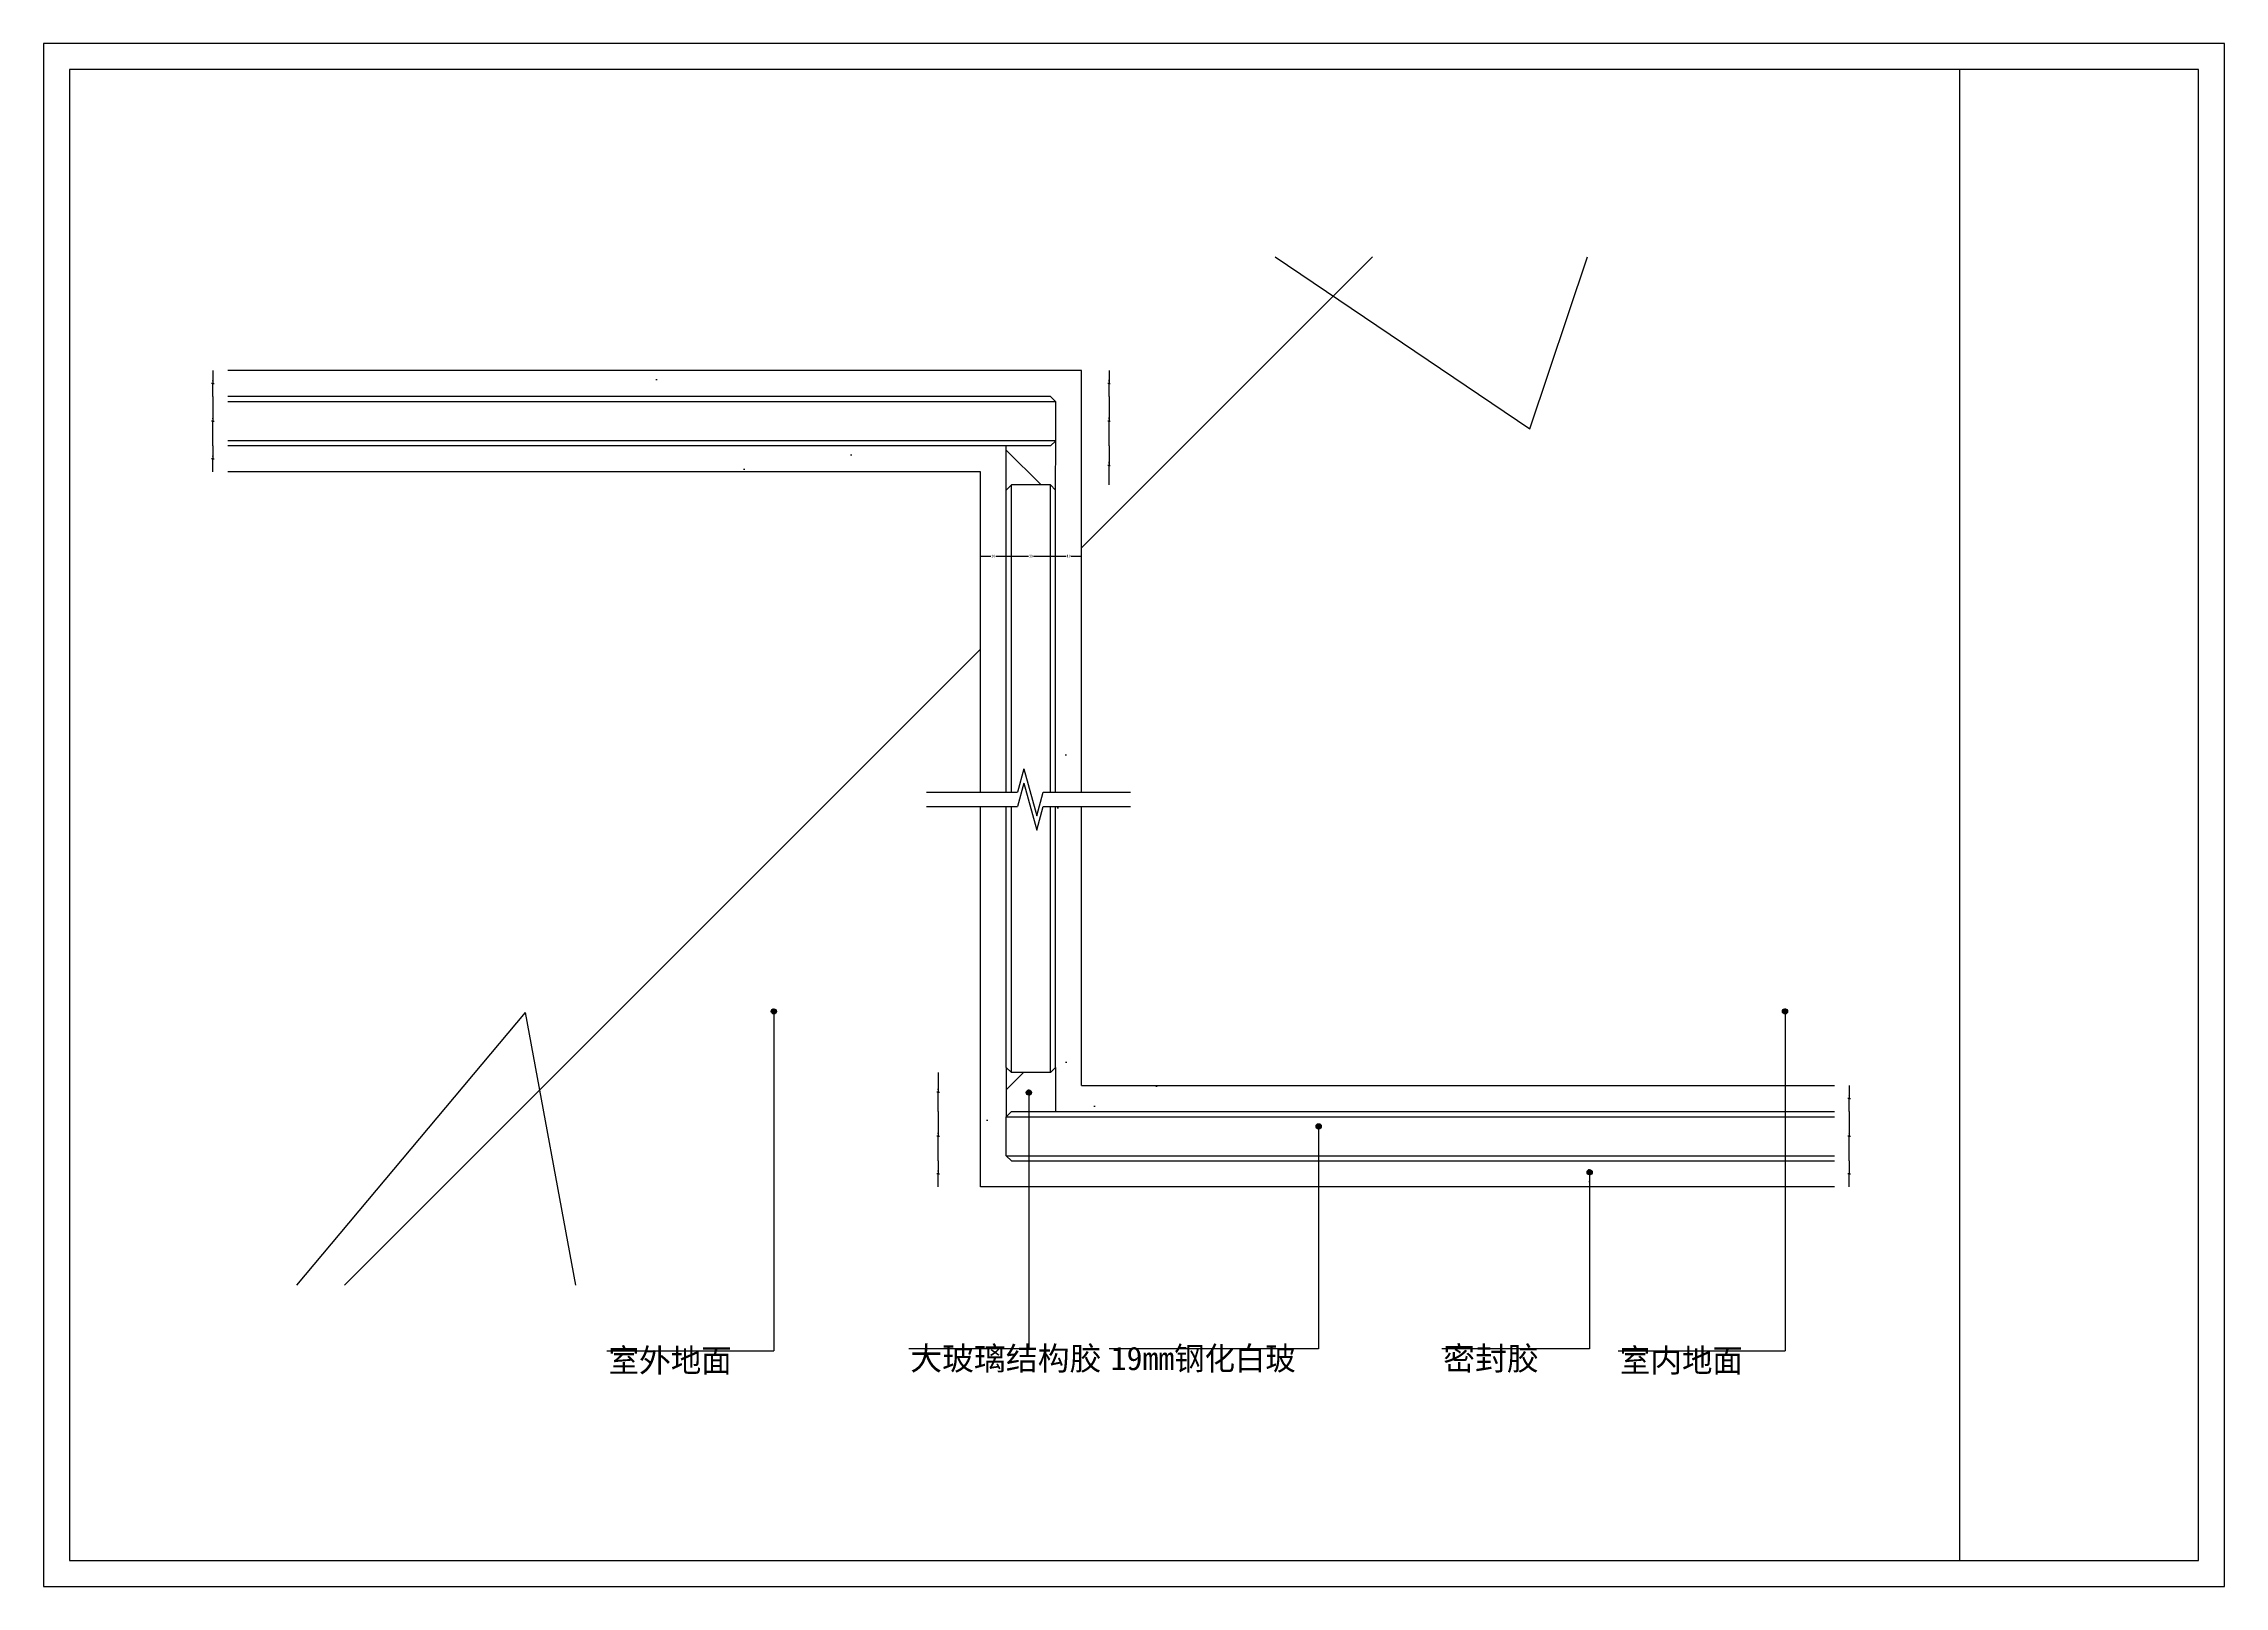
# Model space of a CAD drawing. Header units: metres. Extents: x 0 to 840, y 0 to 594.
import ezdxf

# ---------------------------------------------------------------- set-up
doc = ezdxf.new("R2010")
doc.units = ezdxf.units.M
for name, color, linetype in [('ASHADE', 1, 'Continuous'), ('图层1', 8, 'Continuous'), ('图框', 5, 'Continuous'), ('外形', 3, 'Continuous'), ('文字标注1', 4, 'Continuous')]:
    doc.layers.add(name, color=color, linetype=linetype)
doc.dimstyles.get("Standard").update_dxf_attribs({"dimtxt": 2.5, "dimasz": 2.5, "dimexe": 1.25, "dimexo": 0.625, "dimtad": 1, "dimcen": 2.5, "dimazin": 3, "dimtfac": 1, "dimtmove": 0, "dimatfit": 3})

# ---------------------------------------------------------------- blocks, each defined once
blk = doc.blocks.new('_CLOSEDFILLED')
at = {"color": 0, "linetype": 'BYBLOCK'}
blk.add_solid([(-1, 0.2), (0, 0), (-1, -0.2)], dxfattribs=at)
blk = doc.blocks.new('*D1')
for p, q in [((360.82, 372.8), (360.82, 396.71)), ((361.07, 396.71), (364.82, 396.71)), ((366.82, 396.71), (370.57, 396.71)), ((370.82, 372.8), (370.82, 396.71))]:
    blk.add_line(p, q)
at = {"layer": 'Defpoints'}
for p in [(360.82, 396.71), (360.82, 372.8), (370.82, 372.8)]:
    blk.add_point(p, dxfattribs=at)
at = {"xscale": 0.25, "yscale": 0.25, "rotation": 180}
blk.add_blockref('_CLOSEDFILLED', (360.82, 396.71), dxfattribs=at)
at = {"xscale": 0.25, "yscale": 0.25}
blk.add_blockref('_CLOSEDFILLED', (370.82, 396.71), dxfattribs=at)
at = {"insert": (365.82, 396.71), "char_height": 1, "attachment_point": 5}
blk.add_mtext('10', dxfattribs=at)
blk = doc.blocks.new('*D2')
for p, q in [((389.82, 372.8), (389.82, 396.71)), ((390.07, 396.71), (393.82, 396.71)), ((395.82, 396.71), (399.57, 396.71)), ((399.82, 372.8), (399.82, 396.71))]:
    blk.add_line(p, q)
at = {"layer": 'Defpoints'}
for p in [(389.82, 396.71), (389.82, 372.8), (399.82, 372.8)]:
    blk.add_point(p, dxfattribs=at)
at = {"xscale": 0.25, "yscale": 0.25, "rotation": 180}
blk.add_blockref('_CLOSEDFILLED', (389.82, 396.71), dxfattribs=at)
at = {"xscale": 0.25, "yscale": 0.25}
blk.add_blockref('_CLOSEDFILLED', (399.82, 396.71), dxfattribs=at)
at = {"insert": (394.82, 396.71), "char_height": 1, "attachment_point": 5}
blk.add_mtext('10', dxfattribs=at)
blk = doc.blocks.new('*D3')
for p, q in [((370.82, 372.8), (370.82, 396.71)), ((371.07, 396.71), (379.32, 396.71)), ((381.32, 396.71), (389.57, 396.71)), ((389.82, 372.8), (389.82, 396.71))]:
    blk.add_line(p, q)
at = {"layer": 'Defpoints'}
for p in [(370.82, 396.71), (370.82, 372.8), (389.82, 372.8)]:
    blk.add_point(p, dxfattribs=at)
at = {"xscale": 0.25, "yscale": 0.25, "rotation": 180}
blk.add_blockref('_CLOSEDFILLED', (370.82, 396.71), dxfattribs=at)
at = {"xscale": 0.25, "yscale": 0.25}
blk.add_blockref('_CLOSEDFILLED', (389.82, 396.71), dxfattribs=at)
at = {"insert": (380.32, 396.71), "char_height": 1, "attachment_point": 5}
blk.add_mtext('19', dxfattribs=at)
blk = doc.blocks.new('*D4')
for p, q in [((65.19, 458.09), (65.19, 448.59)), ((64.94, 448.59), (64.69, 448.59)), ((65.19, 439.09), (65.19, 448.59)), ((65.19, 448.59), (65.19, 448.59)), ((65.44, 448.59), (65.69, 448.59))]:
    blk.add_line(p, q)
at = {"layer": 'Defpoints'}
for p in [(65.19, 458.09), (65.19, 448.59), (65.19, 439.09)]:
    blk.add_point(p, dxfattribs=at)
at = {"xscale": 0.25, "yscale": 0.25}
blk.add_blockref('_CLOSEDFILLED', (65.19, 448.59), dxfattribs=at)
at = {"xscale": 0.25, "yscale": 0.25, "rotation": 180}
blk.add_blockref('_CLOSEDFILLED', (65.19, 448.59), dxfattribs=at)
at = {"insert": (65.19, 449.715), "char_height": 1, "attachment_point": 5}
blk.add_mtext('0', dxfattribs=at)
blk = doc.blocks.new('*D5')
for p, q in [((65.19, 439.09), (65.19, 434.09)), ((64.94, 434.09), (64.69, 434.09)), ((65.19, 429.09), (65.19, 434.09)), ((65.19, 434.09), (65.19, 434.09)), ((65.44, 434.09), (65.69, 434.09))]:
    blk.add_line(p, q)
at = {"layer": 'Defpoints'}
for p in [(65.19, 439.09), (65.19, 434.09), (65.19, 429.09)]:
    blk.add_point(p, dxfattribs=at)
at = {"xscale": 0.25, "yscale": 0.25}
blk.add_blockref('_CLOSEDFILLED', (65.19, 434.09), dxfattribs=at)
at = {"xscale": 0.25, "yscale": 0.25, "rotation": 180}
blk.add_blockref('_CLOSEDFILLED', (65.19, 434.09), dxfattribs=at)
at = {"insert": (65.19, 435.215), "char_height": 1, "attachment_point": 5}
blk.add_mtext('0', dxfattribs=at)
blk = doc.blocks.new('*D6')
for p, q in [((64.94, 463.09), (64.69, 463.09)), ((65.19, 468.09), (65.19, 463.09)), ((65.19, 458.09), (65.19, 463.09)), ((65.19, 463.09), (65.19, 463.09)), ((65.44, 463.09), (65.69, 463.09))]:
    blk.add_line(p, q)
at = {"layer": 'Defpoints'}
for p in [(65.19, 468.09), (65.19, 463.09), (65.19, 458.09)]:
    blk.add_point(p, dxfattribs=at)
at = {"xscale": 0.25, "yscale": 0.25}
blk.add_blockref('_CLOSEDFILLED', (65.19, 463.09), dxfattribs=at)
at = {"xscale": 0.25, "yscale": 0.25, "rotation": 180}
blk.add_blockref('_CLOSEDFILLED', (65.19, 463.09), dxfattribs=at)
at = {"insert": (65.19, 464.215), "char_height": 1, "attachment_point": 5}
blk.add_mtext('0', dxfattribs=at)
blk = doc.blocks.new('*D7')
for p, q in [((695.51, 163.8), (695.51, 158.8)), ((695.26, 158.8), (695.01, 158.8)), ((695.51, 153.8), (695.51, 158.8)), ((695.51, 158.8), (695.51, 158.8)), ((695.76, 158.8), (696.01, 158.8))]:
    blk.add_line(p, q)
at = {"layer": 'Defpoints'}
for p in [(695.51, 163.8), (695.51, 158.8), (695.51, 153.8)]:
    blk.add_point(p, dxfattribs=at)
at = {"xscale": 0.25, "yscale": 0.25}
blk.add_blockref('_CLOSEDFILLED', (695.51, 158.8), dxfattribs=at)
at = {"xscale": 0.25, "yscale": 0.25, "rotation": 180}
blk.add_blockref('_CLOSEDFILLED', (695.51, 158.8), dxfattribs=at)
at = {"insert": (695.51, 159.925), "char_height": 1, "attachment_point": 5}
blk.add_mtext('0', dxfattribs=at)
blk = doc.blocks.new('*D8')
for p, q in [((695.51, 182.8), (695.51, 173.3)), ((695.26, 173.3), (695.01, 173.3)), ((695.51, 163.8), (695.51, 173.3)), ((695.51, 173.3), (695.51, 173.3)), ((695.76, 173.3), (696.01, 173.3))]:
    blk.add_line(p, q)
at = {"layer": 'Defpoints'}
for p in [(695.51, 182.8), (695.51, 173.3), (695.51, 163.8)]:
    blk.add_point(p, dxfattribs=at)
at = {"xscale": 0.25, "yscale": 0.25}
blk.add_blockref('_CLOSEDFILLED', (695.51, 173.3), dxfattribs=at)
at = {"xscale": 0.25, "yscale": 0.25, "rotation": 180}
blk.add_blockref('_CLOSEDFILLED', (695.51, 173.3), dxfattribs=at)
at = {"insert": (695.51, 174.425), "char_height": 1, "attachment_point": 5}
blk.add_mtext('0', dxfattribs=at)
blk = doc.blocks.new('*D9')
for p, q in [((695.26, 187.8), (695.01, 187.8)), ((695.51, 192.8), (695.51, 187.8)), ((695.51, 182.8), (695.51, 187.8)), ((695.51, 187.8), (695.51, 187.8)), ((695.76, 187.8), (696.01, 187.8))]:
    blk.add_line(p, q)
at = {"layer": 'Defpoints'}
for p in [(695.51, 192.8), (695.51, 187.8), (695.51, 182.8)]:
    blk.add_point(p, dxfattribs=at)
at = {"xscale": 0.25, "yscale": 0.25}
blk.add_blockref('_CLOSEDFILLED', (695.51, 187.8), dxfattribs=at)
at = {"xscale": 0.25, "yscale": 0.25, "rotation": 180}
blk.add_blockref('_CLOSEDFILLED', (695.51, 187.8), dxfattribs=at)
at = {"insert": (695.51, 188.925), "char_height": 1, "attachment_point": 5}
blk.add_mtext('0', dxfattribs=at)
blk = doc.blocks.new('*D10')
for p, q in [((410.13, 463.09), (409.88, 463.09)), ((410.38, 468.09), (410.38, 463.09)), ((410.38, 458.09), (410.38, 463.09)), ((410.38, 463.09), (410.38, 463.09)), ((410.63, 463.09), (410.88, 463.09))]:
    blk.add_line(p, q)
at = {"layer": 'Defpoints'}
for p in [(410.38, 468.09), (410.38, 463.09), (410.38, 458.09)]:
    blk.add_point(p, dxfattribs=at)
at = {"xscale": 0.25, "yscale": 0.25}
blk.add_blockref('_CLOSEDFILLED', (410.38, 463.09), dxfattribs=at)
at = {"xscale": 0.25, "yscale": 0.25, "rotation": 180}
blk.add_blockref('_CLOSEDFILLED', (410.38, 463.09), dxfattribs=at)
at = {"insert": (410.38, 464.215), "char_height": 1, "attachment_point": 5}
blk.add_mtext('0', dxfattribs=at)
blk = doc.blocks.new('*D11')
for p, q in [((410.38, 458.09), (410.38, 448.59)), ((410.13, 448.59), (409.88, 448.59)), ((410.38, 439.09), (410.38, 448.59)), ((410.38, 448.59), (410.38, 448.59)), ((410.63, 448.59), (410.88, 448.59))]:
    blk.add_line(p, q)
at = {"layer": 'Defpoints'}
for p in [(410.38, 458.09), (410.38, 448.59), (410.38, 439.09)]:
    blk.add_point(p, dxfattribs=at)
at = {"xscale": 0.25, "yscale": 0.25}
blk.add_blockref('_CLOSEDFILLED', (410.38, 448.59), dxfattribs=at)
at = {"xscale": 0.25, "yscale": 0.25, "rotation": 180}
blk.add_blockref('_CLOSEDFILLED', (410.38, 448.59), dxfattribs=at)
at = {"insert": (410.38, 449.715), "char_height": 1, "attachment_point": 5}
blk.add_mtext('0', dxfattribs=at)
blk = doc.blocks.new('*D12')
for p, q in [((410.38, 439.09), (410.38, 431.59)), ((410.13, 431.59), (409.88, 431.59)), ((410.38, 424.09), (410.38, 431.59)), ((410.38, 431.59), (410.38, 431.59)), ((410.63, 431.59), (410.88, 431.59))]:
    blk.add_line(p, q)
at = {"layer": 'Defpoints'}
for p in [(410.38, 439.09), (410.38, 431.59), (410.38, 424.09)]:
    blk.add_point(p, dxfattribs=at)
at = {"xscale": 0.25, "yscale": 0.25}
blk.add_blockref('_CLOSEDFILLED', (410.38, 431.59), dxfattribs=at)
at = {"xscale": 0.25, "yscale": 0.25, "rotation": 180}
blk.add_blockref('_CLOSEDFILLED', (410.38, 431.59), dxfattribs=at)
at = {"insert": (410.38, 432.715), "char_height": 1, "attachment_point": 5}
blk.add_mtext('0', dxfattribs=at)
blk = doc.blocks.new('*D13')
for p, q in [((344.56, 197.8), (344.56, 190.3)), ((344.31, 190.3), (344.06, 190.3)), ((344.56, 182.8), (344.56, 190.3)), ((344.56, 190.3), (344.56, 190.3)), ((344.81, 190.3), (345.06, 190.3))]:
    blk.add_line(p, q)
at = {"layer": 'Defpoints'}
for p in [(344.56, 197.8), (344.56, 190.3), (344.56, 182.8)]:
    blk.add_point(p, dxfattribs=at)
at = {"xscale": 0.25, "yscale": 0.25}
blk.add_blockref('_CLOSEDFILLED', (344.56, 190.3), dxfattribs=at)
at = {"xscale": 0.25, "yscale": 0.25, "rotation": 180}
blk.add_blockref('_CLOSEDFILLED', (344.56, 190.3), dxfattribs=at)
at = {"insert": (344.56, 191.425), "char_height": 1, "attachment_point": 5}
blk.add_mtext('0', dxfattribs=at)
blk = doc.blocks.new('*D14')
for p, q in [((344.56, 163.8), (344.56, 158.8)), ((344.31, 158.8), (344.06, 158.8)), ((344.56, 153.8), (344.56, 158.8)), ((344.56, 158.8), (344.56, 158.8)), ((344.81, 158.8), (345.06, 158.8))]:
    blk.add_line(p, q)
at = {"layer": 'Defpoints'}
for p in [(344.56, 163.8), (344.56, 158.8), (344.56, 153.8)]:
    blk.add_point(p, dxfattribs=at)
at = {"xscale": 0.25, "yscale": 0.25}
blk.add_blockref('_CLOSEDFILLED', (344.56, 158.8), dxfattribs=at)
at = {"xscale": 0.25, "yscale": 0.25, "rotation": 180}
blk.add_blockref('_CLOSEDFILLED', (344.56, 158.8), dxfattribs=at)
at = {"insert": (344.56, 159.925), "char_height": 1, "attachment_point": 5}
blk.add_mtext('0', dxfattribs=at)
blk = doc.blocks.new('*D15')
for p, q in [((344.56, 182.8), (344.56, 173.3)), ((344.31, 173.3), (344.06, 173.3)), ((344.56, 163.8), (344.56, 173.3)), ((344.56, 173.3), (344.56, 173.3)), ((344.81, 173.3), (345.06, 173.3))]:
    blk.add_line(p, q)
at = {"layer": 'Defpoints'}
for p in [(344.56, 182.8), (344.56, 173.3), (344.56, 163.8)]:
    blk.add_point(p, dxfattribs=at)
at = {"xscale": 0.25, "yscale": 0.25}
blk.add_blockref('_CLOSEDFILLED', (344.56, 173.3), dxfattribs=at)
at = {"xscale": 0.25, "yscale": 0.25, "rotation": 180}
blk.add_blockref('_CLOSEDFILLED', (344.56, 173.3), dxfattribs=at)
at = {"insert": (344.56, 174.425), "char_height": 1, "attachment_point": 5}
blk.add_mtext('0', dxfattribs=at)

msp = doc.modelspace()

# ---------------------------------------------------------------- hatches: boundary and pattern name
at = {"layer": 'ASHADE'}
h = msp.add_hatch(dxfattribs=at)
h.set_pattern_fill('SOLID')
h.paths.add_polyline_path([(280.29, 221.38, 1), (282.29, 221.38, 1)])
h = msp.add_hatch(dxfattribs=at)
h.set_pattern_fill('SOLID')
h.paths.add_polyline_path([(669.77, 221.38, 1), (671.77, 221.38, 1)])
h = msp.add_hatch(dxfattribs=at)
h.set_pattern_fill('SOLID')
h.paths.add_polyline_path([(378.5, 190.14, 1), (380.5, 190.14, 1)])
h = msp.add_hatch(dxfattribs=at)
h.set_pattern_fill('SOLID')
h.paths.add_polyline_path([(490.13, 177.15, 1), (492.13, 177.15, 1)])
h = msp.add_hatch(dxfattribs=at)
h.set_pattern_fill('SOLID')
h.paths.add_polyline_path([(594.5, 159.46, 1), (596.5, 159.46, 1)])
at = {"layer": '图层1'}
h = msp.add_hatch(dxfattribs=at)
h.set_pattern_fill('ANSI37', scale=1000)
h.paths.add_polyline_path([(70.9, 511.87), (70.9, 468.09), (399.82, 468.09), (399.82, 192.8), (689.79, 192.8), (689.79, 511.87)])
h = msp.add_hatch(dxfattribs=at)
h.set_pattern_fill('AR-CONC', scale=15)
h.paths.add_polyline_path([(70.9, 511.87), (70.9, 468.09), (399.82, 468.09), (399.82, 192.8), (689.79, 192.8), (689.79, 511.87)])
h = msp.add_hatch(dxfattribs=at)
h.set_pattern_fill('AR-SAND', scale=2)
h.paths.add_polyline_path([(387.88, 458.09), (389.88, 456.09), (389.88, 441.09), (389.82, 422.09), (389.82, 305.76), (399.82, 305.76), (399.82, 468.09), (70.9, 468.09), (70.9, 458.09)])
h = msp.add_hatch(dxfattribs=at)
h.set_pattern_fill('AR-SAND', scale=2)
h.paths.add_polyline_path([(70.9, 439.09), (70.9, 429.09), (360.82, 429.09), (360.82, 305.76), (370.82, 305.76), (370.82, 422.09), (370.82, 439.09)])
h = msp.add_hatch(dxfattribs=at)
h.set_pattern_fill('ANSI37', scale=20)
h.paths.add_polyline_path([(370.82, 439.09), (370.82, 422.09), (372.82, 424.09), (387.82, 424.09), (389.82, 422.09), (389.88, 441.09), (387.88, 439.09)])
h = msp.add_hatch(dxfattribs=at)
h.set_pattern_fill('ANSI37', scale=1000)
h.paths.add_polyline_path([(360.82, 429.09), (70.9, 429.09), (70.9, 115.91), (689.79, 115.91), (689.79, 153.8), (360.82, 153.8)])
h = msp.add_hatch(dxfattribs=at)
h.set_pattern_fill('AR-CONC', scale=15)
h.paths.add_polyline_path([(70.9, 429.09), (70.9, 115.91), (689.79, 115.91), (689.79, 153.8), (360.82, 153.8), (360.82, 429.09)])
h = msp.add_hatch(dxfattribs=at)
h.set_pattern_fill('AR-SAND', scale=2)
h.paths.add_polyline_path([(370.82, 300.22), (360.82, 300.22), (360.82, 153.8), (689.79, 153.8), (689.79, 163.8), (372.82, 163.8), (370.82, 165.8), (370.82, 180.8), (370.82, 199.8)])
h = msp.add_hatch(dxfattribs=at)
h.set_pattern_fill('AR-SAND', scale=2)
h.paths.add_polyline_path([(389.82, 199.8), (389.82, 182.8), (689.79, 182.8), (689.79, 192.8), (399.82, 192.8), (399.82, 300.22), (389.82, 300.22)])
h = msp.add_hatch(dxfattribs=at)
h.set_pattern_fill('ANSI37', scale=20)
h.paths.add_polyline_path([(389.82, 182.8), (389.82, 199.8), (387.82, 197.8), (372.82, 197.8), (370.82, 199.8), (370.82, 180.8), (372.82, 182.8)])

# ---------------------------------------------------------------- linework, layer by layer
for p, q in [((389.88, 456.09), (70.9, 456.09)), ((389.88, 441.09), (70.9, 441.09)), ((370.82, 422.09), (370.82, 439.09)), ((389.82, 422.09), (389.88, 441.09)), ((372.82, 305.76), (372.82, 424.09)), ((387.82, 305.76), (387.82, 424.09)), ((377.6, 314.77), (375.14, 305.76)), ((377.6, 314.77), (382.53, 296.74)), ((340.1, 305.76), (375.14, 305.76)), ((377.6, 309.23), (375.14, 300.22)), ((377.6, 309.23), (382.53, 291.21)), ((382.53, 296.74), (385, 305.76)), ((385, 305.76), (418.67, 305.76)), ((340.1, 300.22), (375.14, 300.22)), ((372.82, 197.8), (372.82, 300.22)), ((382.53, 291.21), (385, 300.22)), ((385, 300.22), (418.67, 300.22)), ((387.82, 197.8), (387.82, 300.22)), ((370.82, 199.8), (370.82, 180.8)), ((389.82, 199.8), (389.82, 182.8)), ((370.82, 180.8), (689.79, 180.8)), ((370.82, 165.8), (689.79, 165.8))]:
    msp.add_line(p, q)
at = {"layer": 'ASHADE'}
for p, q in [((281.29, 221.38), (281.29, 90.67)), ((670.77, 221.38), (670.77, 90.67)), ((379.5, 190.14), (379.5, 91.43)), ((491.13, 177.15), (491.13, 91.43)), ((595.5, 159.46), (595.5, 91.43)), ((216.95, 90.67), (281.29, 90.67)), ((379.5, 91.43), (333.27, 91.43)), ((491.13, 91.43), (410.48, 91.43)), ((595.5, 91.43), (538.55, 91.43)), ((606.43, 90.67), (670.77, 90.67))]:
    msp.add_line(p, q, dxfattribs=at)
for centre in [(281.29, 221.38), (670.77, 221.38), (379.5, 190.14), (491.13, 177.15), (595.5, 159.46)]:
    msp.add_circle(centre, 1, dxfattribs=at)
at = {"layer": '图层1'}
for p, q in [((840, 594), (0, 594)), ((0, 594), (0, 0)), ((840, 0), (840, 594)), ((0, 0), (840, 0))]:
    msp.add_line(p, q, dxfattribs=at)
at = {"layer": '图框'}
for p, q in [((830, 584), (10, 584)), ((10, 584), (10, 10)), ((830, 10), (830, 584)), ((10, 10), (830, 10))]:
    msp.add_line(p, q, dxfattribs=at)
at = {"layer": '外形'}
for p, q in [((738.16, 10), (738.16, 584)), ((387.88, 458.09), (70.9, 458.09)), ((389.88, 456.09), (387.88, 458.09)), ((389.88, 441.09), (389.88, 456.09)), ((387.88, 439.09), (70.9, 439.09)), ((389.88, 441.09), (387.88, 439.09)), ((372.82, 424.09), (370.82, 422.09)), ((370.82, 305.76), (370.82, 422.09)), ((387.82, 424.09), (372.82, 424.09)), ((387.82, 424.09), (389.82, 422.09)), ((389.82, 305.76), (389.82, 422.09)), ((370.82, 199.8), (370.82, 300.22)), ((389.82, 199.8), (389.82, 300.22)), ((372.82, 197.8), (370.82, 199.8)), ((387.82, 197.8), (372.82, 197.8)), ((387.82, 197.8), (389.82, 199.8)), ((370.82, 180.8), (372.82, 182.8)), ((370.82, 165.8), (370.82, 180.8)), ((372.82, 182.8), (689.79, 182.8)), ((370.82, 165.8), (372.82, 163.8)), ((372.82, 163.8), (689.79, 163.8))]:
    msp.add_line(p, q, dxfattribs=at)
at = {"layer": '文字标注1'}
for p, q in [((399.82, 468.09), (70.9, 468.09)), ((399.82, 305.76), (399.82, 468.09)), ((360.82, 429.09), (70.9, 429.09)), ((360.82, 305.76), (360.82, 429.09)), ((360.82, 153.8), (360.82, 300.22)), ((399.82, 192.8), (399.82, 300.22)), ((399.82, 192.8), (689.79, 192.8)), ((689.79, 153.8), (360.82, 153.8))]:
    msp.add_line(p, q, dxfattribs=at)

# ---------------------------------------------------------------- texts
at = {"layer": 'ASHADE', "char_height": 9, "attachment_point": 1}
for s, insert in [('室{\\fSystem|b0|i0|c134|p32;外}地面', (217.64, 91.51)), ('{\\fSystem|b0|i0|c134|p32;大玻璃结构胶}', (333.81, 92.27)), ('19mm钢化白玻', (411.02, 92.27)), ('{\\fSystem|b0|i0|c134|p32;密封胶}', (539.09, 92.27)), ('室{\\fSystem|b0|i0|c134|p32;内}地面', (607.13, 91.51))]:
    msp.add_mtext(s, dxfattribs=dict(at, insert=insert))

# ---------------------------------------------------------------- dimensions: what is measured, and where the dimension line sits
for base, p1, p2, picture, middle in [((65.19, 463.09), (65.19, 458.09), (65.19, 468.09), '*D6', (65.19, 464.215)), ((410.38, 463.09), (410.38, 468.09), (410.38, 458.09), '*D10', (410.38, 464.215)), ((65.19, 448.59), (65.19, 439.09), (65.19, 458.09), '*D4', (65.19, 449.715)), ((410.38, 448.59), (410.38, 458.09), (410.38, 439.09), '*D11', (410.38, 449.715)), ((65.19, 434.09), (65.19, 429.09), (65.19, 439.09), '*D5', (65.19, 435.215)), ((410.38, 431.59), (410.38, 424.09), (410.38, 439.09), '*D12', (410.38, 432.715)), ((360.82, 396.71), (360.82, 372.8), (370.82, 372.8), '*D1', (365.82, 396.71)), ((370.82, 396.71), (370.82, 372.8), (389.82, 372.8), '*D3', (380.32, 396.71)), ((389.82, 396.71), (389.82, 372.8), (399.82, 372.8), '*D2', (394.82, 396.71)), ((344.56, 190.3), (344.56, 197.8), (344.56, 182.8), '*D13', (344.56, 191.425)), ((695.51, 187.8), (695.51, 182.8), (695.51, 192.8), '*D9', (695.51, 188.925)), ((344.56, 173.3), (344.56, 163.8), (344.56, 182.8), '*D15', (344.56, 174.425)), ((695.51, 173.3), (695.51, 163.8), (695.51, 182.8), '*D8', (695.51, 174.425)), ((344.56, 158.8), (344.56, 153.8), (344.56, 163.8), '*D14', (344.56, 159.925)), ((695.51, 158.8), (695.51, 153.8), (695.51, 163.8), '*D7', (695.51, 159.925))]:
    dim = msp.add_linear_dim(base=base, p1=p1, p2=p2, dimstyle='Standard')
    dim.commit()
    dim.dimension.update_dxf_attribs({"geometry": picture, "text_midpoint": middle})

doc.saveas('drawing.dxf')
